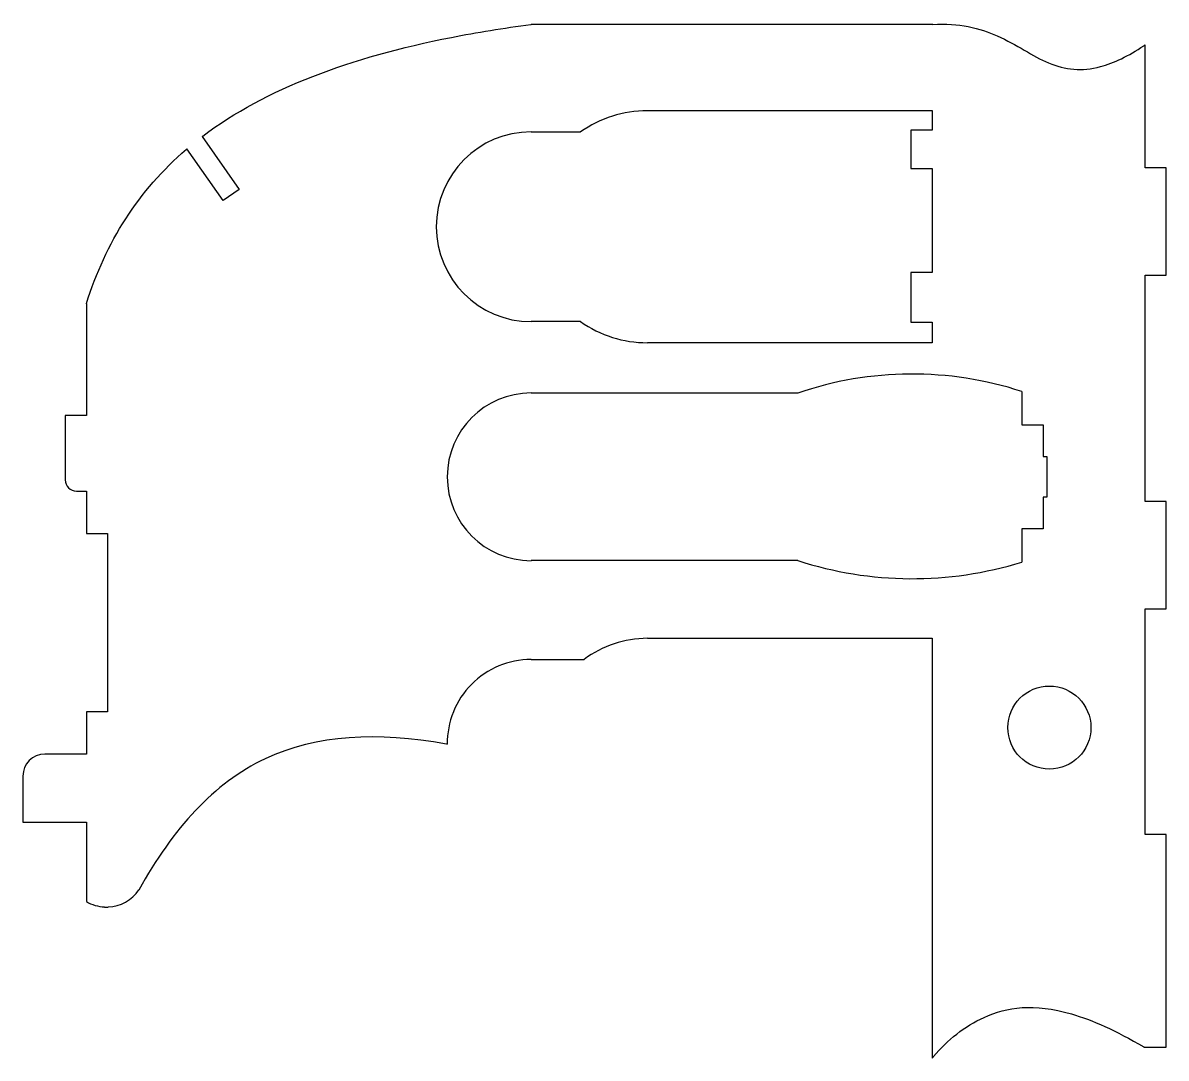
# Model space of a CAD drawing. Header units: millimetres. Extents: x -54 to 54, y -49 to 49.
import ezdxf

# ---------------------------------------------------------------- set-up
doc = ezdxf.new("R2010")
doc.units = ezdxf.units.MM
doc.layers.get('0').update_dxf_attribs({"linetype": 'CONTINUOUS'})

msp = doc.modelspace()

# ---------------------------------------------------------------- linework, layer by layer
for p, q in [((32, 48.79), (-6, 48.79)), ((52.08, 35.23), (52.08, 46.85)), ((5, 40.64), (31.93, 40.64)), ((31.93, 40.64), (31.93, 38.79)), ((-37.11, 38.19), (-33.62, 33.19)), ((-6, 38.64), (-1.32, 38.64)), ((31.93, 38.79), (29.93, 38.79)), ((29.93, 38.79), (29.93, 35.17)), ((-35.13, 32.13), (-38.55, 37.03)), ((29.93, 35.17), (31.93, 35.17)), ((31.93, 35.17), (31.93, 25.32)), ((54.08, 35.23), (52.08, 35.23)), ((54.08, 25.08), (54.08, 35.23)), ((-33.62, 33.19), (-35.13, 32.13)), ((31.93, 25.32), (29.93, 25.32)), ((29.93, 25.32), (29.93, 20.65)), ((52.08, 3.68), (52.08, 25.08)), ((52.08, 25.08), (54.08, 25.08)), ((-48.07, 22.38), (-48.07, 11.8)), ((-1.32, 20.69), (-6, 20.69)), ((29.93, 20.65), (31.93, 20.65)), ((31.93, 20.65), (31.93, 18.69)), ((31.93, 18.69), (5, 18.69)), ((40.43, 14.08), (40.43, 10.94)), ((-6, 13.94), (19.24, 13.94)), ((-48.07, 11.8), (-50.08, 11.8)), ((-50.08, 11.8), (-50.08, 5.72)), ((40.43, 10.94), (42.43, 10.94)), ((42.43, 10.94), (42.43, 7.94)), ((42.43, 7.94), (42.8, 7.94)), ((42.8, 7.94), (42.8, 4.09)), ((-49, 4.65), (-48.07, 4.65)), ((-48.07, 4.65), (-48.07, 0.65)), ((42.8, 4.09), (42.43, 4.09)), ((42.43, 4.09), (42.43, 1.09)), ((54.08, 3.68), (52.08, 3.68)), ((54.08, -6.47), (54.08, 3.68)), ((42.43, 1.09), (40.43, 1.09)), ((40.43, 1.09), (40.43, -2.05)), ((-48.07, 0.65), (-46.08, 0.65)), ((-46.08, 0.65), (-46.08, -16.2)), ((19.24, -1.91), (-6, -1.91)), ((52.08, -27.8), (52.08, -6.47)), ((52.08, -6.47), (54.08, -6.47)), ((5, -9.26), (31.93, -9.26)), ((31.93, -9.26), (31.93, -48.96)), ((-6, -11.26), (-0.97, -11.26)), ((-46.08, -16.2), (-48.07, -16.2)), ((-48.07, -16.2), (-48.07, -20.2)), ((-48.07, -20.2), (-52, -20.2)), ((-54.08, -22.28), (-54.08, -26.63)), ((-54.08, -26.63), (-48.07, -26.63)), ((-48.07, -26.63), (-48.07, -34.16)), ((54.08, -27.8), (52.08, -27.8)), ((54.08, -47.91), (54.08, -27.8)), ((-46.35, -34.67), (-46, -34.67)), ((51.98, -47.91), (54.08, -47.91))]:
    msp.add_line(p, q)
msp.add_circle((43.03, -17.7), 3.93)
for centre, radius, start, end in [((5, 29.66), 10.97, 90, 125.1383), ((-6, 29.66), 8.97, 90, 270), ((5, 29.66), 10.97, 234.8617, 270), ((30.05, -17.71), 33.44, 71.9251, 108.8562), ((-6, 6.01), 7.93, 90, 270), ((-49, 5.72), 1.07, 180, 270), ((30.05, 31.43), 35.05, 252.0371, 287.2201), ((5, -19.19), 9.93, 90, 127.014), ((-6, -19.19), 7.93, 90, 180.6497), ((-52, -22.28), 2.07, 90, 180), ((-46.17, -30.95), 3.72, 272.7028, 325.559), ((-46.17, -30.95), 3.72, 239.3083, 267.2972)]:
    msp.add_arc(centre, radius, start, end)
for points, knots in [([(-37.11, 38.19), (-37.09, 38.21), (-37.07, 38.22), (-37.05, 38.24), (-31.11, 42.72), (-23.08, 45.69), (-13.54, 47.57), (-11.13, 48.04), (-8.62, 48.45), (-6.01, 48.79), (-6.01, 48.79), (-6.01, 48.79), (-6, 48.79)], [0.5208727, 0.5208727, 0.5208727, 0.5208727, 0.522111, 0.522111, 0.522111, 0.9036146, 0.9036146, 0.9036146, 1, 1, 1, 1.0000589, 1.0000589, 1.0000589, 1.0000589]), ([(32, 48.79), (34.46, 48.94), (36.44, 48.46), (38.1, 47.71), (39.95, 46.88), (41.44, 45.79), (42.96, 45.15), (44.52, 44.49), (46.11, 44.33), (47.87, 44.8), (49.15, 45.14), (50.52, 45.81), (51.96, 46.77), (52, 46.8), (52.04, 46.83), (52.08, 46.85)], [0.000076, 0.000076, 0.000076, 0.000076, 0.24539, 0.24539, 0.24539, 0.516656, 0.516656, 0.516656, 0.7956, 0.7956, 0.7956, 1, 1, 1, 1.005502, 1.005502, 1.005502, 1.005502]), ([(-48.07, 22.38), (-48.07, 22.38), (-48.07, 22.39), (-48.07, 22.39), (-46.23, 28.19), (-43.14, 33.1), (-38.61, 36.98), (-38.59, 37), (-38.57, 37.01), (-38.55, 37.03)], [0.1761456, 0.1761456, 0.1761456, 0.1761456, 0.1763448, 0.1763448, 0.1763448, 0.487447, 0.487447, 0.487447, 0.4888906, 0.4888906, 0.4888906, 0.4888906]), ([(-13.92, -19.28), (-13.95, -19.27), (-13.98, -19.27), (-14.01, -19.26), (-20.51, -18.09), (-26.31, -18.37), (-31.16, -20.66), (-36.01, -22.94), (-39.9, -27.26), (-43.1, -33.06), (-43.1, -33.06), (-43.1, -33.06), (-43.1, -33.06)], [-1.002178, -1.002178, -1.002178, -1.002178, -1, -1, -1, -0.5212029, -0.5212029, -0.5212029, -0.0424057, -0.0424057, -0.0424057, -0.0423175, -0.0423175, -0.0423175, -0.0423175]), ([(31.93, -48.96), (31.97, -48.91), (32.01, -48.86), (32.06, -48.81), (33.42, -47.24), (34.99, -45.94), (36.87, -45.1), (39.01, -44.13), (41.54, -43.73), (45.12, -44.78), (47.06, -45.34), (49.32, -46.35), (51.96, -47.9), (51.97, -47.9), (51.97, -47.9), (51.98, -47.91)], [-0.011628, -0.011628, -0.011628, -0.011628, 0, 0, 0, 0.364168, 0.364168, 0.364168, 0.777038, 0.777038, 0.777038, 1, 1, 1, 1.000492, 1.000492, 1.000492, 1.000492])]:
    msp.add_open_spline(points, degree=3, knots=knots)

doc.saveas('drawing.dxf')
